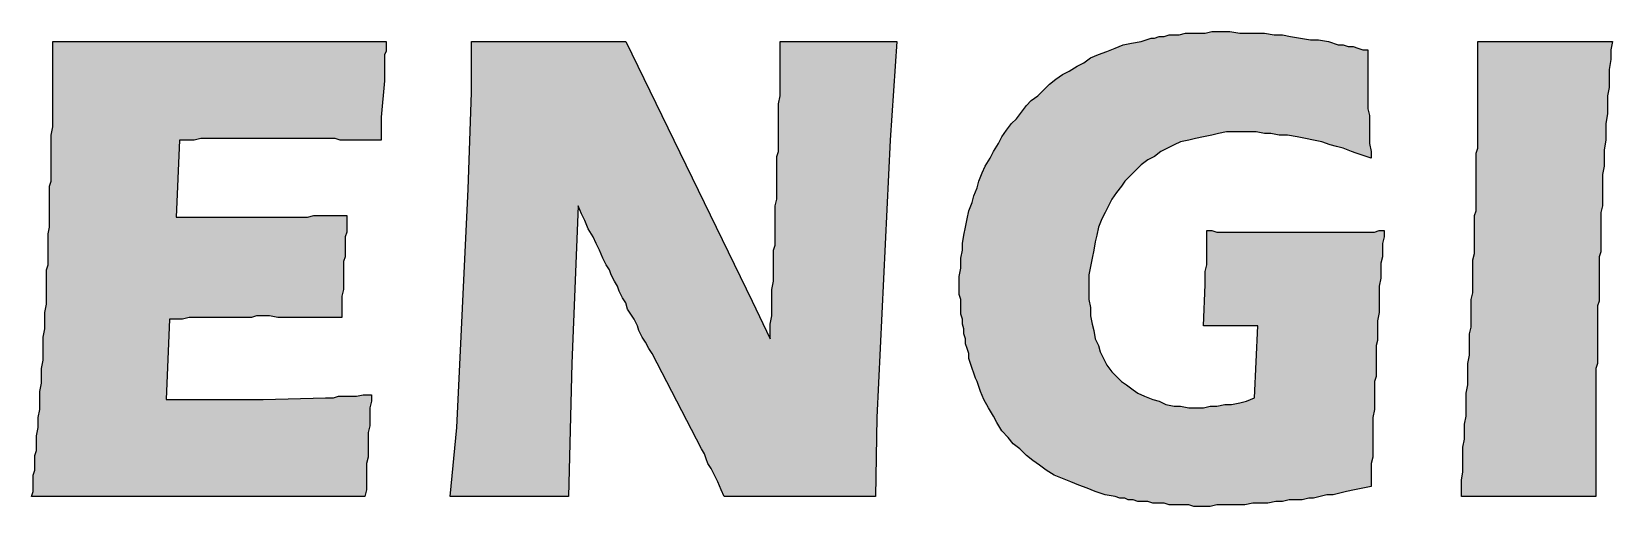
# Model space of a CAD drawing. Extents: x 0 to 3, y 0 to 1.45.
# Drawn here: x 0.592 to 1.39, y 0.638 to 0.877 of the extents above; entities that cross this region are included whole.
import ezdxf

# ---------------------------------------------------------------- set-up
doc = ezdxf.new("R2010")
doc.units = 0
doc.header["$LTSCALE"] = 10
doc.header["$MEASUREMENT"] = 0
doc.layers.add('BDR-18', color=1, linetype='Continuous')

msp = doc.modelspace()

# ---------------------------------------------------------------- hatches: boundary and pattern name
at = {"layer": 'BDR-18', "linetype": 'ByBlock'}
h = msp.add_hatch(color=256, dxfattribs=at)
h.dxf.hatch_style = 1
h.paths.add_polyline_path([(1.18511, 0.7773), (1.1876, 0.7773), (1.19008, 0.77647), (1.19256, 0.77647), (1.19505, 0.77647), (1.19753, 0.77647), (1.20002, 0.77647), (1.2025, 0.77647), (1.20499, 0.77647), (1.20995, 0.77647), (1.21492, 0.77647), (1.21989, 0.77647), (1.22403, 0.77647), (1.22817, 0.77647), (1.23231, 0.77647), (1.23562, 0.77647), (1.23976, 0.77647), (1.24307, 0.77647), (1.24639, 0.77647), (1.2497, 0.77647), (1.25301, 0.77647), (1.25632, 0.77647), (1.25881, 0.77647), (1.26212, 0.77647), (1.2646, 0.77647), (1.26709, 0.77647), (1.26957, 0.77647), (1.27206, 0.7773), (1.27454, 0.7773), (1.27454, 0.77398), (1.27371, 0.77067), (1.27371, 0.76736), (1.27371, 0.76405), (1.27288, 0.76073), (1.27288, 0.75659), (1.27288, 0.75328), (1.27206, 0.74914), (1.27206, 0.745), (1.27206, 0.74086), (1.27206, 0.73589), (1.27123, 0.73175), (1.27123, 0.72679), (1.27123, 0.7243), (1.27123, 0.72182), (1.2704, 0.71933), (1.2704, 0.71685), (1.2704, 0.71437), (1.2704, 0.71188), (1.2704, 0.7094), (1.2704, 0.70608), (1.2704, 0.7036), (1.26957, 0.70112), (1.26957, 0.69863), (1.26957, 0.69615), (1.26957, 0.69201), (1.26957, 0.68704), (1.26874, 0.6829), (1.26874, 0.67876), (1.26874, 0.67462), (1.26874, 0.67048), (1.26874, 0.66717), (1.26874, 0.66303), (1.26792, 0.65972), (1.26792, 0.6564), (1.26792, 0.65309), (1.26792, 0.65061), (1.26792, 0.64812), (1.26378, 0.64729), (1.25963, 0.64647), (1.25549, 0.64564), (1.25218, 0.64481), (1.24887, 0.64398), (1.24556, 0.64398), (1.24225, 0.64315), (1.23893, 0.64233), (1.23645, 0.64233), (1.23314, 0.6415), (1.22983, 0.6415), (1.22651, 0.6415), (1.2232, 0.64067), (1.21989, 0.64067), (1.21575, 0.63984), (1.21161, 0.63984), (1.2083, 0.63984), (1.20416, 0.63901), (1.20084, 0.63901), (1.1967, 0.63901), (1.19339, 0.63901), (1.19008, 0.63901), (1.18677, 0.63819), (1.18346, 0.63819), (1.18097, 0.63819), (1.17849, 0.63819), (1.176, 0.63901), (1.17352, 0.63901), (1.17104, 0.63901), (1.16855, 0.63901), (1.16607, 0.63901), (1.16358, 0.63984), (1.1611, 0.63984), (1.15779, 0.63984), (1.1553, 0.64067), (1.15282, 0.64067), (1.15034, 0.64067), (1.14785, 0.6415), (1.14537, 0.6415), (1.14371, 0.64233), (1.14123, 0.64233), (1.13874, 0.64315), (1.13377, 0.64398), (1.12881, 0.64564), (1.12467, 0.64729), (1.12053, 0.64895), (1.11639, 0.65061), (1.11225, 0.65226), (1.10811, 0.65392), (1.10397, 0.6564), (1.10065, 0.65889), (1.09734, 0.66137), (1.09403, 0.66386), (1.09072, 0.66717), (1.08741, 0.66965), (1.08492, 0.67296), (1.08161, 0.67628), (1.07912, 0.68042), (1.07747, 0.68373), (1.07498, 0.68787), (1.0725, 0.69201), (1.07084, 0.69615), (1.06919, 0.70112), (1.06836, 0.70277), (1.06753, 0.70526), (1.0667, 0.70774), (1.06588, 0.71023), (1.06505, 0.71271), (1.06505, 0.71519), (1.06422, 0.71768), (1.06339, 0.72016), (1.06339, 0.72265), (1.06256, 0.72513), (1.06256, 0.72761), (1.06174, 0.7301), (1.06174, 0.73258), (1.06091, 0.73507), (1.06091, 0.73755), (1.06091, 0.74003), (1.06091, 0.74252), (1.06008, 0.745), (1.06008, 0.74749), (1.06008, 0.74997), (1.06008, 0.75411), (1.06091, 0.75825), (1.06091, 0.76322), (1.06174, 0.76736), (1.06174, 0.77067), (1.06256, 0.77481), (1.06339, 0.77895), (1.06422, 0.78309), (1.06505, 0.78723), (1.0667, 0.79137), (1.06753, 0.79468), (1.06919, 0.79882), (1.07002, 0.80214), (1.07167, 0.80628), (1.07333, 0.80959), (1.07581, 0.81373), (1.07747, 0.81704), (1.07995, 0.82118), (1.08161, 0.82449), (1.08409, 0.82781), (1.08658, 0.83112), (1.08906, 0.8336), (1.09155, 0.83691), (1.09403, 0.84023), (1.09651, 0.84271), (1.09983, 0.84519), (1.10314, 0.84851), (1.10562, 0.85099), (1.10893, 0.85347), (1.11225, 0.85596), (1.11556, 0.85761), (1.1197, 0.8601), (1.12301, 0.86175), (1.12632, 0.86424), (1.13046, 0.86589), (1.1346, 0.86755), (1.13874, 0.86921), (1.14288, 0.87086), (1.14702, 0.87169), (1.15199, 0.87252), (1.15696, 0.87417), (1.15862, 0.87417), (1.1611, 0.875), (1.16358, 0.875), (1.16607, 0.87583), (1.16855, 0.87583), (1.17104, 0.87583), (1.17435, 0.87666), (1.17683, 0.87666), (1.17932, 0.87666), (1.1818, 0.87666), (1.18428, 0.87666), (1.1876, 0.87749), (1.19008, 0.87749), (1.19256, 0.87749), (1.1967, 0.87749), (1.20167, 0.87666), (1.20581, 0.87666), (1.20995, 0.87666), (1.21409, 0.87666), (1.21906, 0.87583), (1.2232, 0.87583), (1.22734, 0.875), (1.23231, 0.87417), (1.23728, 0.87335), (1.24142, 0.87335), (1.24639, 0.87252), (1.25135, 0.87086), (1.25384, 0.87086), (1.25632, 0.87003), (1.25881, 0.87003), (1.26129, 0.86921), (1.26378, 0.86838), (1.26626, 0.86838), (1.26626, 0.86507), (1.26626, 0.86175), (1.26626, 0.85844), (1.26626, 0.85596), (1.26626, 0.85265), (1.26626, 0.84933), (1.26626, 0.84602), (1.26626, 0.84188), (1.26626, 0.83857), (1.26709, 0.83526), (1.26709, 0.83195), (1.26709, 0.82781), (1.26709, 0.82449), (1.26709, 0.82118), (1.26792, 0.81704), (1.26792, 0.81373), (1.26543, 0.81456), (1.26295, 0.81538), (1.26046, 0.81621), (1.25798, 0.81704), (1.25384, 0.8187), (1.25053, 0.81952), (1.24721, 0.82035), (1.24307, 0.82201), (1.23893, 0.82284), (1.23479, 0.82366), (1.23065, 0.82449), (1.22569, 0.82532), (1.22155, 0.82532), (1.21741, 0.82615), (1.21409, 0.82615), (1.20995, 0.82698), (1.20664, 0.82698), (1.20333, 0.82698), (1.19919, 0.82698), (1.19505, 0.82698), (1.19091, 0.82615), (1.1876, 0.82532), (1.18346, 0.82449), (1.17932, 0.82366), (1.176, 0.82284), (1.17186, 0.82201), (1.16855, 0.82035), (1.16524, 0.8187), (1.16193, 0.81704), (1.15862, 0.81456), (1.1553, 0.8129), (1.15199, 0.81042), (1.14951, 0.80793), (1.14702, 0.80545), (1.14371, 0.80214), (1.14205, 0.79965), (1.13957, 0.79634), (1.13709, 0.79303), (1.13543, 0.78972), (1.13377, 0.7864), (1.13212, 0.78309), (1.13046, 0.77895), (1.12963, 0.77481), (1.12881, 0.7715), (1.12798, 0.76736), (1.12715, 0.76322), (1.12632, 0.75908), (1.12549, 0.75494), (1.12549, 0.7508), (1.12549, 0.74666), (1.12549, 0.74252), (1.12632, 0.73838), (1.12632, 0.73424), (1.12715, 0.7301), (1.12798, 0.72679), (1.12881, 0.72265), (1.13046, 0.71933), (1.13129, 0.71602), (1.13295, 0.71271), (1.1346, 0.7094), (1.13709, 0.70608), (1.13957, 0.7036), (1.14205, 0.70112), (1.14454, 0.69946), (1.14785, 0.69698), (1.15034, 0.69532), (1.15365, 0.69366), (1.15779, 0.69201), (1.1611, 0.69118), (1.16441, 0.68952), (1.16855, 0.6887), (1.17186, 0.6887), (1.176, 0.68787), (1.18014, 0.68787), (1.18346, 0.68787), (1.18677, 0.6887), (1.19008, 0.6887), (1.19422, 0.68952), (1.19753, 0.68952), (1.20167, 0.69035), (1.20499, 0.69118), (1.20913, 0.69284), (1.21078, 0.72927), (1.2083, 0.72927), (1.20664, 0.72927), (1.20333, 0.72927), (1.20084, 0.72927), (1.19919, 0.72927), (1.18346, 0.72927), (1.18428, 0.74997), (1.18428, 0.75163), (1.18428, 0.75411), (1.18428, 0.75659), (1.18511, 0.75991), (1.18511, 0.76322), (1.18511, 0.76736), (1.18511, 0.76902), (1.18511, 0.7715), (1.18511, 0.77398)])
h = msp.add_hatch(color=256, dxfattribs=at)
h.dxf.hatch_style = 1
h.paths.add_polyline_path([(0.59224, 0.64315), (0.59307, 0.64564), (0.59307, 0.64812), (0.59307, 0.65061), (0.59307, 0.65392), (0.5939, 0.6564), (0.5939, 0.65889), (0.5939, 0.66137), (0.5939, 0.66386), (0.59473, 0.66634), (0.59473, 0.66882), (0.59473, 0.67379), (0.59556, 0.67793), (0.59556, 0.6829), (0.59638, 0.68704), (0.59638, 0.69201), (0.59638, 0.69615), (0.59721, 0.70029), (0.59721, 0.70443), (0.59721, 0.70774), (0.59804, 0.71188), (0.59804, 0.71602), (0.59804, 0.71933), (0.59804, 0.72347), (0.59887, 0.72761), (0.59887, 0.73175), (0.59887, 0.73589), (0.5997, 0.74003), (0.5997, 0.745), (0.5997, 0.74997), (0.5997, 0.75245), (0.5997, 0.75494), (0.5997, 0.75742), (0.60052, 0.75991), (0.60052, 0.76239), (0.60052, 0.76487), (0.60052, 0.76736), (0.60052, 0.77067), (0.60052, 0.77316), (0.60052, 0.77564), (0.60135, 0.77895), (0.60135, 0.78144), (0.60135, 0.78475), (0.60135, 0.78723), (0.60135, 0.79054), (0.60135, 0.79386), (0.60135, 0.79634), (0.60135, 0.79965), (0.60218, 0.80214), (0.60218, 0.80545), (0.60218, 0.80793), (0.60218, 0.81042), (0.60218, 0.8129), (0.60218, 0.81538), (0.60218, 0.8187), (0.60218, 0.82035), (0.60218, 0.82532), (0.60301, 0.82946), (0.60301, 0.8336), (0.60301, 0.83774), (0.60301, 0.84188), (0.60301, 0.84519), (0.60301, 0.84768), (0.60301, 0.85099), (0.60301, 0.85347), (0.60301, 0.85596), (0.60301, 0.85761), (0.60301, 0.87252), (0.60798, 0.87252), (0.61212, 0.87252), (0.61709, 0.87252), (0.62205, 0.87252), (0.62454, 0.87252), (0.62702, 0.87252), (0.62951, 0.87252), (0.63199, 0.87252), (0.63447, 0.87252), (0.63696, 0.87252), (0.63944, 0.87252), (0.64193, 0.87252), (0.64524, 0.87252), (0.64772, 0.87252), (0.65021, 0.87252), (0.65352, 0.87252), (0.656, 0.87252), (0.65931, 0.87252), (0.6618, 0.87252), (0.66511, 0.87252), (0.66759, 0.87252), (0.67091, 0.87252), (0.67339, 0.87252), (0.6767, 0.87252), (0.68002, 0.87252), (0.6825, 0.87252), (0.68581, 0.87252), (0.68912, 0.87252), (0.69161, 0.87252), (0.69492, 0.87252), (0.6974, 0.87252), (0.70072, 0.87252), (0.7032, 0.87252), (0.70568, 0.87252), (0.709, 0.87252), (0.71148, 0.87252), (0.71396, 0.87252), (0.71728, 0.87252), (0.71976, 0.87252), (0.72224, 0.87252), (0.72473, 0.87252), (0.72721, 0.87252), (0.73053, 0.87252), (0.73301, 0.87252), (0.73549, 0.87252), (0.73798, 0.87252), (0.74046, 0.87252), (0.74295, 0.87252), (0.74543, 0.87252), (0.74791, 0.87252), (0.75288, 0.87252), (0.75702, 0.87252), (0.76199, 0.87252), (0.76696, 0.87252), (0.7711, 0.87252), (0.7711, 0.86755), (0.77027, 0.86589), (0.77027, 0.86258), (0.77027, 0.86093), (0.77027, 0.85844), (0.77027, 0.85596), (0.77027, 0.85265), (0.76861, 0.83443), (0.76861, 0.83112), (0.76861, 0.82863), (0.76861, 0.82532), (0.76861, 0.82284), (0.7653, 0.82284), (0.76199, 0.82284), (0.75785, 0.82284), (0.75454, 0.82284), (0.75123, 0.82284), (0.74791, 0.82284), (0.74543, 0.82366), (0.74212, 0.82366), (0.73881, 0.82366), (0.73632, 0.82366), (0.73301, 0.82366), (0.73053, 0.82366), (0.72804, 0.82366), (0.72473, 0.82366), (0.72224, 0.82366), (0.71976, 0.82366), (0.71728, 0.82366), (0.71479, 0.82366), (0.71231, 0.82366), (0.70982, 0.82366), (0.70568, 0.82366), (0.70154, 0.82366), (0.69823, 0.82366), (0.69575, 0.82366), (0.69244, 0.82366), (0.69078, 0.82366), (0.6883, 0.82366), (0.68664, 0.82366), (0.68416, 0.82366), (0.68084, 0.82366), (0.67753, 0.82366), (0.67422, 0.82284), (0.67091, 0.82284), (0.66677, 0.82284), (0.66511, 0.78392), (0.67008, 0.78392), (0.67422, 0.78392), (0.6767, 0.78392), (0.67919, 0.78392), (0.68167, 0.78392), (0.68416, 0.78392), (0.68664, 0.78392), (0.68995, 0.78392), (0.69244, 0.78392), (0.69492, 0.78392), (0.69823, 0.78392), (0.70072, 0.78392), (0.70403, 0.78392), (0.70651, 0.78392), (0.709, 0.78392), (0.71231, 0.78392), (0.71479, 0.78392), (0.71645, 0.78392), (0.71893, 0.78392), (0.72224, 0.78392), (0.72473, 0.78392), (0.72804, 0.78392), (0.73135, 0.78392), (0.73467, 0.78475), (0.73881, 0.78475), (0.74295, 0.78475), (0.74709, 0.78475), (0.75123, 0.78475), (0.75123, 0.78226), (0.75123, 0.77895), (0.75123, 0.77647), (0.7504, 0.77398), (0.7504, 0.77067), (0.7504, 0.76736), (0.7504, 0.76405), (0.74957, 0.76156), (0.74957, 0.75825), (0.74957, 0.75494), (0.74957, 0.75163), (0.74957, 0.74749), (0.74874, 0.74417), (0.74874, 0.74086), (0.74874, 0.73755), (0.74874, 0.73341), (0.74543, 0.73341), (0.74212, 0.73341), (0.73963, 0.73341), (0.73632, 0.73341), (0.73384, 0.73341), (0.73053, 0.73341), (0.72804, 0.73341), (0.72556, 0.73341), (0.72307, 0.73341), (0.72059, 0.73341), (0.71645, 0.73341), (0.71231, 0.73424), (0.70817, 0.73424), (0.70568, 0.73424), (0.7032, 0.73341), (0.70072, 0.73341), (0.69823, 0.73341), (0.69492, 0.73341), (0.69244, 0.73341), (0.68912, 0.73341), (0.68664, 0.73341), (0.68333, 0.73341), (0.68084, 0.73341), (0.67753, 0.73341), (0.67505, 0.73341), (0.67174, 0.73341), (0.66842, 0.73258), (0.66511, 0.73258), (0.6618, 0.73258), (0.66014, 0.69201), (0.67753, 0.69201), (0.68002, 0.69201), (0.6825, 0.69201), (0.68581, 0.69201), (0.68912, 0.69201), (0.69326, 0.69201), (0.69575, 0.69201), (0.69823, 0.69201), (0.70072, 0.69201), (0.7032, 0.69201), (0.70651, 0.69201), (0.709, 0.69201), (0.74046, 0.69284), (0.74212, 0.69284), (0.7446, 0.69284), (0.74709, 0.69366), (0.74957, 0.69366), (0.75288, 0.69366), (0.75619, 0.69366), (0.75951, 0.69449), (0.76365, 0.69449), (0.76365, 0.69118), (0.76282, 0.68787), (0.76282, 0.68538), (0.76282, 0.68207), (0.76282, 0.67876), (0.76199, 0.67545), (0.76199, 0.67214), (0.76199, 0.66882), (0.76199, 0.66551), (0.76199, 0.66303), (0.76116, 0.65972), (0.76116, 0.6564), (0.76116, 0.65309), (0.76116, 0.64978), (0.76116, 0.64647), (0.76033, 0.64315), (0.75619, 0.64315), (0.75123, 0.64315), (0.74626, 0.64315), (0.74212, 0.64315), (0.73715, 0.64315), (0.73218, 0.64315), (0.7297, 0.64315), (0.72721, 0.64315), (0.72473, 0.64315), (0.72224, 0.64315), (0.71976, 0.64315), (0.71728, 0.64315), (0.71479, 0.64315), (0.71231, 0.64315), (0.709, 0.64315), (0.70651, 0.64315), (0.70403, 0.64315), (0.70154, 0.64315), (0.69906, 0.64315), (0.69658, 0.64315), (0.69326, 0.64315), (0.69078, 0.64315), (0.6883, 0.64315), (0.68581, 0.64315), (0.6825, 0.64315), (0.68002, 0.64315), (0.61377, 0.64315)])
h = msp.add_hatch(color=256, dxfattribs=at)
h.dxf.hatch_style = 1
h.paths.add_polyline_path([(0.80339, 0.64315), (0.8067, 0.67793), (0.8125, 0.798), (0.81416, 0.84685), (0.81416, 0.87252), (0.81747, 0.87252), (0.81995, 0.87252), (0.82244, 0.87252), (0.82575, 0.87252), (0.82823, 0.87252), (0.83072, 0.87252), (0.83403, 0.87252), (0.83651, 0.87252), (0.839, 0.87252), (0.84148, 0.87252), (0.84396, 0.87252), (0.84645, 0.87252), (0.85059, 0.87252), (0.85556, 0.87252), (0.85887, 0.87252), (0.86301, 0.87252), (0.86632, 0.87252), (0.87129, 0.87252), (0.87295, 0.87252), (0.87543, 0.87252), (0.87791, 0.87252), (0.8804, 0.87252), (0.88288, 0.87252), (0.88619, 0.87252), (0.88868, 0.87252), (0.89199, 0.87252), (0.95575, 0.74169), (0.96486, 0.72265), (0.96486, 0.72679), (0.96486, 0.7301), (0.96568, 0.73424), (0.96568, 0.73838), (0.96568, 0.74252), (0.96568, 0.74749), (0.96651, 0.75163), (0.96651, 0.75411), (0.96651, 0.75659), (0.96651, 0.75908), (0.96651, 0.76156), (0.96651, 0.76487), (0.96651, 0.76736), (0.96734, 0.76984), (0.96734, 0.77233), (0.96734, 0.77564), (0.96734, 0.77812), (0.96734, 0.78061), (0.96734, 0.78392), (0.96734, 0.7864), (0.96734, 0.78972), (0.96817, 0.79303), (0.96817, 0.79551), (0.96817, 0.79882), (0.96817, 0.80214), (0.96817, 0.80545), (0.96817, 0.80876), (0.96817, 0.81124), (0.96817, 0.81456), (0.969, 0.81704), (0.969, 0.82035), (0.969, 0.82284), (0.969, 0.82615), (0.969, 0.82863), (0.969, 0.83112), (0.969, 0.8336), (0.969, 0.83609), (0.969, 0.83857), (0.969, 0.84105), (0.96983, 0.84519), (0.96983, 0.84933), (0.96983, 0.85347), (0.96983, 0.85761), (0.96983, 0.86093), (0.96983, 0.86424), (0.96983, 0.86755), (0.96983, 0.87003), (0.96983, 0.87252), (0.97479, 0.87252), (0.97893, 0.87252), (0.98307, 0.87252), (0.98639, 0.87252), (0.99053, 0.87252), (0.99384, 0.87252), (0.99632, 0.87252), (0.99963, 0.87252), (1.00129, 0.87252), (1.00295, 0.87252), (1.00626, 0.87252), (1.00957, 0.87252), (1.01371, 0.87252), (1.01537, 0.87252), (1.01785, 0.87252), (1.02033, 0.87252), (1.02282, 0.87252), (1.02613, 0.87252), (1.02862, 0.87252), (1.0253, 0.82284), (1.01868, 0.6829), (1.01785, 0.64315), (1.01288, 0.64315), (1.00791, 0.64315), (1.00377, 0.64315), (0.99881, 0.64315), (0.99467, 0.64315), (0.9897, 0.64315), (0.98556, 0.64315), (0.98142, 0.64315), (0.97728, 0.64315), (0.97314, 0.64315), (0.969, 0.64315), (0.96651, 0.64315), (0.96403, 0.64315), (0.96154, 0.64315), (0.95906, 0.64315), (0.95658, 0.64315), (0.95409, 0.64315), (0.95078, 0.64315), (0.9483, 0.64315), (0.94498, 0.64315), (0.94167, 0.64315), (0.94002, 0.64647), (0.93836, 0.65061), (0.9367, 0.65392), (0.93505, 0.65723), (0.93339, 0.65972), (0.93256, 0.6622), (0.93174, 0.66468), (0.93008, 0.66717), (0.90524, 0.71519), (0.90358, 0.71768), (0.90193, 0.72099), (0.90027, 0.72347), (0.89861, 0.72679), (0.89779, 0.72927), (0.89613, 0.73258), (0.89447, 0.73507), (0.89282, 0.73755), (0.89199, 0.74086), (0.89033, 0.74335), (0.88868, 0.74666), (0.88785, 0.74914), (0.88619, 0.75163), (0.88454, 0.75494), (0.88371, 0.75742), (0.88205, 0.75991), (0.8804, 0.76322), (0.87874, 0.76736), (0.87709, 0.77067), (0.87543, 0.77398), (0.87295, 0.77812), (0.87129, 0.78226), (0.86963, 0.78558), (0.86798, 0.78972), (0.86467, 0.71023), (0.86301, 0.64315), (0.85887, 0.64315), (0.85473, 0.64315), (0.85059, 0.64315), (0.84645, 0.64315), (0.84314, 0.64315), (0.83982, 0.64315), (0.83734, 0.64315), (0.83486, 0.64315), (0.83237, 0.64315), (0.82989, 0.64315), (0.82658, 0.64315), (0.82244, 0.64315), (0.81912, 0.64315), (0.81664, 0.64315), (0.81416, 0.64315), (0.81167, 0.64315), (0.80919, 0.64315), (0.8067, 0.64315)])
h = msp.add_hatch(color=256, dxfattribs=at)
h.dxf.hatch_style = 1
h.paths.add_polyline_path([(1.31346, 0.64315), (1.31346, 0.64729), (1.31346, 0.65144), (1.31428, 0.65558), (1.31428, 0.65972), (1.31428, 0.66386), (1.31428, 0.668), (1.31511, 0.67214), (1.31511, 0.67545), (1.31511, 0.67959), (1.31594, 0.68373), (1.31594, 0.68787), (1.31594, 0.69118), (1.31594, 0.69532), (1.31677, 0.69946), (1.31677, 0.70277), (1.31677, 0.70691), (1.31677, 0.71023), (1.3176, 0.71437), (1.3176, 0.71768), (1.3176, 0.72099), (1.3176, 0.72513), (1.31842, 0.72844), (1.31842, 0.73175), (1.31842, 0.73589), (1.31842, 0.73921), (1.31842, 0.74252), (1.31925, 0.74583), (1.31925, 0.74914), (1.31925, 0.75245), (1.31925, 0.75577), (1.31925, 0.75908), (1.31925, 0.76239), (1.32008, 0.7657), (1.32008, 0.76902), (1.32008, 0.77233), (1.32008, 0.77564), (1.32008, 0.77812), (1.32008, 0.78144), (1.32008, 0.78475), (1.32091, 0.78723), (1.32091, 0.79054), (1.32091, 0.79386), (1.32091, 0.79634), (1.32091, 0.79965), (1.32091, 0.80214), (1.32091, 0.80545), (1.32091, 0.80793), (1.32091, 0.81042), (1.32091, 0.81373), (1.32091, 0.81621), (1.32174, 0.8187), (1.32174, 0.82118), (1.32174, 0.82449), (1.32174, 0.82698), (1.32174, 0.82946), (1.32174, 0.83195), (1.32174, 0.83443), (1.32174, 0.83691), (1.32174, 0.8394), (1.32174, 0.84188), (1.32174, 0.84602), (1.32174, 0.85099), (1.32174, 0.87252), (1.32505, 0.87252), (1.32753, 0.87252), (1.33085, 0.87252), (1.33333, 0.87252), (1.33664, 0.87252), (1.33913, 0.87252), (1.34161, 0.87252), (1.34327, 0.87252), (1.34741, 0.87252), (1.35155, 0.87252), (1.35403, 0.87252), (1.35651, 0.87252), (1.35817, 0.87252), (1.36065, 0.87252), (1.36314, 0.87252), (1.36728, 0.87252), (1.36893, 0.87252), (1.37142, 0.87252), (1.3739, 0.87252), (1.37639, 0.87252), (1.3797, 0.87252), (1.38218, 0.87252), (1.3855, 0.87252), (1.38964, 0.87252), (1.38881, 0.86838), (1.38881, 0.86341), (1.38798, 0.85844), (1.38798, 0.8543), (1.38798, 0.84933), (1.38715, 0.84519), (1.38715, 0.84023), (1.38715, 0.83609), (1.38632, 0.83112), (1.38632, 0.82698), (1.38632, 0.82284), (1.3855, 0.81787), (1.3855, 0.81373), (1.3855, 0.80959), (1.38467, 0.80545), (1.38467, 0.80131), (1.38467, 0.798), (1.38467, 0.79551), (1.38467, 0.7922), (1.38467, 0.78972), (1.38384, 0.7864), (1.38384, 0.78392), (1.38384, 0.78061), (1.38384, 0.77812), (1.38384, 0.77481), (1.38384, 0.77233), (1.38384, 0.76902), (1.38384, 0.76653), (1.38301, 0.76405), (1.38301, 0.76073), (1.38301, 0.75825), (1.38301, 0.75577), (1.38301, 0.75245), (1.38301, 0.74997), (1.38301, 0.74749), (1.38301, 0.74417), (1.38301, 0.74169), (1.38218, 0.73921), (1.38218, 0.73672), (1.38218, 0.73341), (1.38218, 0.73093), (1.38218, 0.72844), (1.38218, 0.72596), (1.38218, 0.72347), (1.38218, 0.72099), (1.38218, 0.71768), (1.38218, 0.71519), (1.38218, 0.71271), (1.38218, 0.71023), (1.38135, 0.70774), (1.38135, 0.70526), (1.38135, 0.70277), (1.38135, 0.70029), (1.38135, 0.6978), (1.38135, 0.69284), (1.38135, 0.6887), (1.38135, 0.68373), (1.38135, 0.67959), (1.38135, 0.67462), (1.38135, 0.67048), (1.38135, 0.66634), (1.38135, 0.6622), (1.38135, 0.65806), (1.38135, 0.65392), (1.38135, 0.65061), (1.38135, 0.64647), (1.38135, 0.64315), (1.34989, 0.64315), (1.34741, 0.64315), (1.34409, 0.64315), (1.34078, 0.64315), (1.33664, 0.64315), (1.33416, 0.64315), (1.33167, 0.64315), (1.32836, 0.64315), (1.32588, 0.64315), (1.32257, 0.64315), (1.32008, 0.64315), (1.31677, 0.64315)])

# ---------------------------------------------------------------- linework, layer by layer
for points in [[(1.18511, 0.7773), (1.1876, 0.7773), (1.19008, 0.77647), (1.19256, 0.77647), (1.19505, 0.77647), (1.19753, 0.77647), (1.20002, 0.77647), (1.2025, 0.77647), (1.20499, 0.77647), (1.20995, 0.77647), (1.21492, 0.77647), (1.21989, 0.77647), (1.22403, 0.77647), (1.22817, 0.77647), (1.23231, 0.77647), (1.23562, 0.77647), (1.23976, 0.77647), (1.24307, 0.77647), (1.24639, 0.77647), (1.2497, 0.77647), (1.25301, 0.77647), (1.25632, 0.77647), (1.25881, 0.77647), (1.26212, 0.77647), (1.2646, 0.77647), (1.26709, 0.77647), (1.26957, 0.77647), (1.27206, 0.7773), (1.27454, 0.7773), (1.27454, 0.77398), (1.27371, 0.77067), (1.27371, 0.76736), (1.27371, 0.76405), (1.27288, 0.76073), (1.27288, 0.75659), (1.27288, 0.75328), (1.27206, 0.74914), (1.27206, 0.745), (1.27206, 0.74086), (1.27206, 0.73589), (1.27123, 0.73175), (1.27123, 0.72679), (1.27123, 0.7243), (1.27123, 0.72182), (1.2704, 0.71933), (1.2704, 0.71685), (1.2704, 0.71437), (1.2704, 0.71188), (1.2704, 0.7094), (1.2704, 0.70608), (1.2704, 0.7036), (1.26957, 0.70112), (1.26957, 0.69863), (1.26957, 0.69615), (1.26957, 0.69201), (1.26957, 0.68704), (1.26874, 0.6829), (1.26874, 0.67876), (1.26874, 0.67462), (1.26874, 0.67048), (1.26874, 0.66717), (1.26874, 0.66303), (1.26792, 0.65972), (1.26792, 0.6564), (1.26792, 0.65309), (1.26792, 0.65061), (1.26792, 0.64812), (1.26378, 0.64729), (1.25963, 0.64647), (1.25549, 0.64564), (1.25218, 0.64481), (1.24887, 0.64398), (1.24556, 0.64398), (1.24225, 0.64315), (1.23893, 0.64233), (1.23645, 0.64233), (1.23314, 0.6415), (1.22983, 0.6415), (1.22651, 0.6415), (1.2232, 0.64067), (1.21989, 0.64067), (1.21575, 0.63984), (1.21161, 0.63984), (1.2083, 0.63984), (1.20416, 0.63901), (1.20084, 0.63901), (1.1967, 0.63901), (1.19339, 0.63901), (1.19008, 0.63901), (1.18677, 0.63819), (1.18346, 0.63819), (1.18097, 0.63819), (1.17849, 0.63819), (1.176, 0.63901), (1.17352, 0.63901), (1.17104, 0.63901), (1.16855, 0.63901), (1.16607, 0.63901), (1.16358, 0.63984), (1.1611, 0.63984), (1.15779, 0.63984), (1.1553, 0.64067), (1.15282, 0.64067), (1.15034, 0.64067), (1.14785, 0.6415), (1.14537, 0.6415), (1.14371, 0.64233), (1.14123, 0.64233), (1.13874, 0.64315), (1.13377, 0.64398), (1.12881, 0.64564), (1.12467, 0.64729), (1.12053, 0.64895), (1.11639, 0.65061), (1.11225, 0.65226), (1.10811, 0.65392), (1.10397, 0.6564), (1.10065, 0.65889), (1.09734, 0.66137), (1.09403, 0.66386), (1.09072, 0.66717), (1.08741, 0.66965), (1.08492, 0.67296), (1.08161, 0.67628), (1.07912, 0.68042), (1.07747, 0.68373), (1.07498, 0.68787), (1.0725, 0.69201), (1.07084, 0.69615), (1.06919, 0.70112), (1.06836, 0.70277), (1.06753, 0.70526), (1.0667, 0.70774), (1.06588, 0.71023), (1.06505, 0.71271), (1.06505, 0.71519), (1.06422, 0.71768), (1.06339, 0.72016), (1.06339, 0.72265), (1.06256, 0.72513), (1.06256, 0.72761), (1.06174, 0.7301), (1.06174, 0.73258), (1.06091, 0.73507), (1.06091, 0.73755), (1.06091, 0.74003), (1.06091, 0.74252), (1.06008, 0.745), (1.06008, 0.74749), (1.06008, 0.74997), (1.06008, 0.75411), (1.06091, 0.75825), (1.06091, 0.76322), (1.06174, 0.76736), (1.06174, 0.77067), (1.06256, 0.77481), (1.06339, 0.77895), (1.06422, 0.78309), (1.06505, 0.78723), (1.0667, 0.79137), (1.06753, 0.79468), (1.06919, 0.79882), (1.07002, 0.80214), (1.07167, 0.80628), (1.07333, 0.80959), (1.07581, 0.81373), (1.07747, 0.81704), (1.07995, 0.82118), (1.08161, 0.82449), (1.08409, 0.82781), (1.08658, 0.83112), (1.08906, 0.8336), (1.09155, 0.83691), (1.09403, 0.84023), (1.09651, 0.84271), (1.09983, 0.84519), (1.10314, 0.84851), (1.10562, 0.85099), (1.10893, 0.85347), (1.11225, 0.85596), (1.11556, 0.85761), (1.1197, 0.8601), (1.12301, 0.86175), (1.12632, 0.86424), (1.13046, 0.86589), (1.1346, 0.86755), (1.13874, 0.86921), (1.14288, 0.87086), (1.14702, 0.87169), (1.15199, 0.87252), (1.15696, 0.87417), (1.15862, 0.87417), (1.1611, 0.875), (1.16358, 0.875), (1.16607, 0.87583), (1.16855, 0.87583), (1.17104, 0.87583), (1.17435, 0.87666), (1.17683, 0.87666), (1.17932, 0.87666), (1.1818, 0.87666), (1.18428, 0.87666), (1.1876, 0.87749), (1.19008, 0.87749), (1.19256, 0.87749), (1.1967, 0.87749), (1.20167, 0.87666), (1.20581, 0.87666), (1.20995, 0.87666), (1.21409, 0.87666), (1.21906, 0.87583), (1.2232, 0.87583), (1.22734, 0.875), (1.23231, 0.87417), (1.23728, 0.87335), (1.24142, 0.87335), (1.24639, 0.87252), (1.25135, 0.87086), (1.25384, 0.87086), (1.25632, 0.87003), (1.25881, 0.87003), (1.26129, 0.86921), (1.26378, 0.86838), (1.26626, 0.86838), (1.26626, 0.86507), (1.26626, 0.86175), (1.26626, 0.85844), (1.26626, 0.85596), (1.26626, 0.85265), (1.26626, 0.84933), (1.26626, 0.84602), (1.26626, 0.84188), (1.26626, 0.83857), (1.26709, 0.83526), (1.26709, 0.83195), (1.26709, 0.82781), (1.26709, 0.82449), (1.26709, 0.82118), (1.26792, 0.81704), (1.26792, 0.81373), (1.26543, 0.81456), (1.26295, 0.81538), (1.26046, 0.81621), (1.25798, 0.81704), (1.25384, 0.8187), (1.25053, 0.81952), (1.24721, 0.82035), (1.24307, 0.82201), (1.23893, 0.82284), (1.23479, 0.82366), (1.23065, 0.82449), (1.22569, 0.82532), (1.22155, 0.82532), (1.21741, 0.82615), (1.21409, 0.82615), (1.20995, 0.82698), (1.20664, 0.82698), (1.20333, 0.82698), (1.19919, 0.82698), (1.19505, 0.82698), (1.19091, 0.82615), (1.1876, 0.82532), (1.18346, 0.82449), (1.17932, 0.82366), (1.176, 0.82284), (1.17186, 0.82201), (1.16855, 0.82035), (1.16524, 0.8187), (1.16193, 0.81704), (1.15862, 0.81456), (1.1553, 0.8129), (1.15199, 0.81042), (1.14951, 0.80793), (1.14702, 0.80545), (1.14371, 0.80214), (1.14205, 0.79965), (1.13957, 0.79634), (1.13709, 0.79303), (1.13543, 0.78972), (1.13377, 0.7864), (1.13212, 0.78309), (1.13046, 0.77895), (1.12963, 0.77481), (1.12881, 0.7715), (1.12798, 0.76736), (1.12715, 0.76322), (1.12632, 0.75908), (1.12549, 0.75494), (1.12549, 0.7508), (1.12549, 0.74666), (1.12549, 0.74252), (1.12632, 0.73838), (1.12632, 0.73424), (1.12715, 0.7301), (1.12798, 0.72679), (1.12881, 0.72265), (1.13046, 0.71933), (1.13129, 0.71602), (1.13295, 0.71271), (1.1346, 0.7094), (1.13709, 0.70608), (1.13957, 0.7036), (1.14205, 0.70112), (1.14454, 0.69946), (1.14785, 0.69698), (1.15034, 0.69532), (1.15365, 0.69366), (1.15779, 0.69201), (1.1611, 0.69118), (1.16441, 0.68952), (1.16855, 0.6887), (1.17186, 0.6887), (1.176, 0.68787), (1.18014, 0.68787), (1.18346, 0.68787), (1.18677, 0.6887), (1.19008, 0.6887), (1.19422, 0.68952), (1.19753, 0.68952), (1.20167, 0.69035), (1.20499, 0.69118), (1.20913, 0.69284), (1.21078, 0.72927), (1.2083, 0.72927), (1.20664, 0.72927), (1.20333, 0.72927), (1.20084, 0.72927), (1.19919, 0.72927), (1.18346, 0.72927), (1.18428, 0.74997), (1.18428, 0.75163), (1.18428, 0.75411), (1.18428, 0.75659), (1.18511, 0.75991), (1.18511, 0.76322), (1.18511, 0.76736), (1.18511, 0.76902), (1.18511, 0.7715), (1.18511, 0.77398)], [(0.59224, 0.64315), (0.59307, 0.64564), (0.59307, 0.64812), (0.59307, 0.65061), (0.59307, 0.65392), (0.5939, 0.6564), (0.5939, 0.65889), (0.5939, 0.66137), (0.5939, 0.66386), (0.59473, 0.66634), (0.59473, 0.66882), (0.59473, 0.67379), (0.59556, 0.67793), (0.59556, 0.6829), (0.59638, 0.68704), (0.59638, 0.69201), (0.59638, 0.69615), (0.59721, 0.70029), (0.59721, 0.70443), (0.59721, 0.70774), (0.59804, 0.71188), (0.59804, 0.71602), (0.59804, 0.71933), (0.59804, 0.72347), (0.59887, 0.72761), (0.59887, 0.73175), (0.59887, 0.73589), (0.5997, 0.74003), (0.5997, 0.745), (0.5997, 0.74997), (0.5997, 0.75245), (0.5997, 0.75494), (0.5997, 0.75742), (0.60052, 0.75991), (0.60052, 0.76239), (0.60052, 0.76487), (0.60052, 0.76736), (0.60052, 0.77067), (0.60052, 0.77316), (0.60052, 0.77564), (0.60135, 0.77895), (0.60135, 0.78144), (0.60135, 0.78475), (0.60135, 0.78723), (0.60135, 0.79054), (0.60135, 0.79386), (0.60135, 0.79634), (0.60135, 0.79965), (0.60218, 0.80214), (0.60218, 0.80545), (0.60218, 0.80793), (0.60218, 0.81042), (0.60218, 0.8129), (0.60218, 0.81538), (0.60218, 0.8187), (0.60218, 0.82035), (0.60218, 0.82532), (0.60301, 0.82946), (0.60301, 0.8336), (0.60301, 0.83774), (0.60301, 0.84188), (0.60301, 0.84519), (0.60301, 0.84768), (0.60301, 0.85099), (0.60301, 0.85347), (0.60301, 0.85596), (0.60301, 0.85761), (0.60301, 0.87252), (0.60798, 0.87252), (0.61212, 0.87252), (0.61709, 0.87252), (0.62205, 0.87252), (0.62454, 0.87252), (0.62702, 0.87252), (0.62951, 0.87252), (0.63199, 0.87252), (0.63447, 0.87252), (0.63696, 0.87252), (0.63944, 0.87252), (0.64193, 0.87252), (0.64524, 0.87252), (0.64772, 0.87252), (0.65021, 0.87252), (0.65352, 0.87252), (0.656, 0.87252), (0.65931, 0.87252), (0.6618, 0.87252), (0.66511, 0.87252), (0.66759, 0.87252), (0.67091, 0.87252), (0.67339, 0.87252), (0.6767, 0.87252), (0.68002, 0.87252), (0.6825, 0.87252), (0.68581, 0.87252), (0.68912, 0.87252), (0.69161, 0.87252), (0.69492, 0.87252), (0.6974, 0.87252), (0.70072, 0.87252), (0.7032, 0.87252), (0.70568, 0.87252), (0.709, 0.87252), (0.71148, 0.87252), (0.71396, 0.87252), (0.71728, 0.87252), (0.71976, 0.87252), (0.72224, 0.87252), (0.72473, 0.87252), (0.72721, 0.87252), (0.73053, 0.87252), (0.73301, 0.87252), (0.73549, 0.87252), (0.73798, 0.87252), (0.74046, 0.87252), (0.74295, 0.87252), (0.74543, 0.87252), (0.74791, 0.87252), (0.75288, 0.87252), (0.75702, 0.87252), (0.76199, 0.87252), (0.76696, 0.87252), (0.7711, 0.87252), (0.7711, 0.86755), (0.77027, 0.86589), (0.77027, 0.86258), (0.77027, 0.86093), (0.77027, 0.85844), (0.77027, 0.85596), (0.77027, 0.85265), (0.76861, 0.83443), (0.76861, 0.83112), (0.76861, 0.82863), (0.76861, 0.82532), (0.76861, 0.82284), (0.7653, 0.82284), (0.76199, 0.82284), (0.75785, 0.82284), (0.75454, 0.82284), (0.75123, 0.82284), (0.74791, 0.82284), (0.74543, 0.82366), (0.74212, 0.82366), (0.73881, 0.82366), (0.73632, 0.82366), (0.73301, 0.82366), (0.73053, 0.82366), (0.72804, 0.82366), (0.72473, 0.82366), (0.72224, 0.82366), (0.71976, 0.82366), (0.71728, 0.82366), (0.71479, 0.82366), (0.71231, 0.82366), (0.70982, 0.82366), (0.70568, 0.82366), (0.70154, 0.82366), (0.69823, 0.82366), (0.69575, 0.82366), (0.69244, 0.82366), (0.69078, 0.82366), (0.6883, 0.82366), (0.68664, 0.82366), (0.68416, 0.82366), (0.68084, 0.82366), (0.67753, 0.82366), (0.67422, 0.82284), (0.67091, 0.82284), (0.66677, 0.82284), (0.66511, 0.78392), (0.67008, 0.78392), (0.67422, 0.78392), (0.6767, 0.78392), (0.67919, 0.78392), (0.68167, 0.78392), (0.68416, 0.78392), (0.68664, 0.78392), (0.68995, 0.78392), (0.69244, 0.78392), (0.69492, 0.78392), (0.69823, 0.78392), (0.70072, 0.78392), (0.70403, 0.78392), (0.70651, 0.78392), (0.709, 0.78392), (0.71231, 0.78392), (0.71479, 0.78392), (0.71645, 0.78392), (0.71893, 0.78392), (0.72224, 0.78392), (0.72473, 0.78392), (0.72804, 0.78392), (0.73135, 0.78392), (0.73467, 0.78475), (0.73881, 0.78475), (0.74295, 0.78475), (0.74709, 0.78475), (0.75123, 0.78475), (0.75123, 0.78226), (0.75123, 0.77895), (0.75123, 0.77647), (0.7504, 0.77398), (0.7504, 0.77067), (0.7504, 0.76736), (0.7504, 0.76405), (0.74957, 0.76156), (0.74957, 0.75825), (0.74957, 0.75494), (0.74957, 0.75163), (0.74957, 0.74749), (0.74874, 0.74417), (0.74874, 0.74086), (0.74874, 0.73755), (0.74874, 0.73341), (0.74543, 0.73341), (0.74212, 0.73341), (0.73963, 0.73341), (0.73632, 0.73341), (0.73384, 0.73341), (0.73053, 0.73341), (0.72804, 0.73341), (0.72556, 0.73341), (0.72307, 0.73341), (0.72059, 0.73341), (0.71645, 0.73341), (0.71231, 0.73424), (0.70817, 0.73424), (0.70568, 0.73424), (0.7032, 0.73341), (0.70072, 0.73341), (0.69823, 0.73341), (0.69492, 0.73341), (0.69244, 0.73341), (0.68912, 0.73341), (0.68664, 0.73341), (0.68333, 0.73341), (0.68084, 0.73341), (0.67753, 0.73341), (0.67505, 0.73341), (0.67174, 0.73341), (0.66842, 0.73258), (0.66511, 0.73258), (0.6618, 0.73258), (0.66014, 0.69201), (0.67753, 0.69201), (0.68002, 0.69201), (0.6825, 0.69201), (0.68581, 0.69201), (0.68912, 0.69201), (0.69326, 0.69201), (0.69575, 0.69201), (0.69823, 0.69201), (0.70072, 0.69201), (0.7032, 0.69201), (0.70651, 0.69201), (0.709, 0.69201), (0.74046, 0.69284), (0.74212, 0.69284), (0.7446, 0.69284), (0.74709, 0.69366), (0.74957, 0.69366), (0.75288, 0.69366), (0.75619, 0.69366), (0.75951, 0.69449), (0.76365, 0.69449), (0.76365, 0.69118), (0.76282, 0.68787), (0.76282, 0.68538), (0.76282, 0.68207), (0.76282, 0.67876), (0.76199, 0.67545), (0.76199, 0.67214), (0.76199, 0.66882), (0.76199, 0.66551), (0.76199, 0.66303), (0.76116, 0.65972), (0.76116, 0.6564), (0.76116, 0.65309), (0.76116, 0.64978), (0.76116, 0.64647), (0.76033, 0.64315), (0.75619, 0.64315), (0.75123, 0.64315), (0.74626, 0.64315), (0.74212, 0.64315), (0.73715, 0.64315), (0.73218, 0.64315), (0.7297, 0.64315), (0.72721, 0.64315), (0.72473, 0.64315), (0.72224, 0.64315), (0.71976, 0.64315), (0.71728, 0.64315), (0.71479, 0.64315), (0.71231, 0.64315), (0.709, 0.64315), (0.70651, 0.64315), (0.70403, 0.64315), (0.70154, 0.64315), (0.69906, 0.64315), (0.69658, 0.64315), (0.69326, 0.64315), (0.69078, 0.64315), (0.6883, 0.64315), (0.68581, 0.64315), (0.6825, 0.64315), (0.68002, 0.64315), (0.61377, 0.64315)], [(0.80339, 0.64315), (0.8067, 0.67793), (0.8125, 0.798), (0.81416, 0.84685), (0.81416, 0.87252), (0.81747, 0.87252), (0.81995, 0.87252), (0.82244, 0.87252), (0.82575, 0.87252), (0.82823, 0.87252), (0.83072, 0.87252), (0.83403, 0.87252), (0.83651, 0.87252), (0.839, 0.87252), (0.84148, 0.87252), (0.84396, 0.87252), (0.84645, 0.87252), (0.85059, 0.87252), (0.85556, 0.87252), (0.85887, 0.87252), (0.86301, 0.87252), (0.86632, 0.87252), (0.87129, 0.87252), (0.87295, 0.87252), (0.87543, 0.87252), (0.87791, 0.87252), (0.8804, 0.87252), (0.88288, 0.87252), (0.88619, 0.87252), (0.88868, 0.87252), (0.89199, 0.87252), (0.95575, 0.74169), (0.96486, 0.72265), (0.96486, 0.72679), (0.96486, 0.7301), (0.96568, 0.73424), (0.96568, 0.73838), (0.96568, 0.74252), (0.96568, 0.74749), (0.96651, 0.75163), (0.96651, 0.75411), (0.96651, 0.75659), (0.96651, 0.75908), (0.96651, 0.76156), (0.96651, 0.76487), (0.96651, 0.76736), (0.96734, 0.76984), (0.96734, 0.77233), (0.96734, 0.77564), (0.96734, 0.77812), (0.96734, 0.78061), (0.96734, 0.78392), (0.96734, 0.7864), (0.96734, 0.78972), (0.96817, 0.79303), (0.96817, 0.79551), (0.96817, 0.79882), (0.96817, 0.80214), (0.96817, 0.80545), (0.96817, 0.80876), (0.96817, 0.81124), (0.96817, 0.81456), (0.969, 0.81704), (0.969, 0.82035), (0.969, 0.82284), (0.969, 0.82615), (0.969, 0.82863), (0.969, 0.83112), (0.969, 0.8336), (0.969, 0.83609), (0.969, 0.83857), (0.969, 0.84105), (0.96983, 0.84519), (0.96983, 0.84933), (0.96983, 0.85347), (0.96983, 0.85761), (0.96983, 0.86093), (0.96983, 0.86424), (0.96983, 0.86755), (0.96983, 0.87003), (0.96983, 0.87252), (0.97479, 0.87252), (0.97893, 0.87252), (0.98307, 0.87252), (0.98639, 0.87252), (0.99053, 0.87252), (0.99384, 0.87252), (0.99632, 0.87252), (0.99963, 0.87252), (1.00129, 0.87252), (1.00295, 0.87252), (1.00626, 0.87252), (1.00957, 0.87252), (1.01371, 0.87252), (1.01537, 0.87252), (1.01785, 0.87252), (1.02033, 0.87252), (1.02282, 0.87252), (1.02613, 0.87252), (1.02862, 0.87252), (1.0253, 0.82284), (1.01868, 0.6829), (1.01785, 0.64315), (1.01288, 0.64315), (1.00791, 0.64315), (1.00377, 0.64315), (0.99881, 0.64315), (0.99467, 0.64315), (0.9897, 0.64315), (0.98556, 0.64315), (0.98142, 0.64315), (0.97728, 0.64315), (0.97314, 0.64315), (0.969, 0.64315), (0.96651, 0.64315), (0.96403, 0.64315), (0.96154, 0.64315), (0.95906, 0.64315), (0.95658, 0.64315), (0.95409, 0.64315), (0.95078, 0.64315), (0.9483, 0.64315), (0.94498, 0.64315), (0.94167, 0.64315), (0.94002, 0.64647), (0.93836, 0.65061), (0.9367, 0.65392), (0.93505, 0.65723), (0.93339, 0.65972), (0.93256, 0.6622), (0.93174, 0.66468), (0.93008, 0.66717), (0.90524, 0.71519), (0.90358, 0.71768), (0.90193, 0.72099), (0.90027, 0.72347), (0.89861, 0.72679), (0.89779, 0.72927), (0.89613, 0.73258), (0.89447, 0.73507), (0.89282, 0.73755), (0.89199, 0.74086), (0.89033, 0.74335), (0.88868, 0.74666), (0.88785, 0.74914), (0.88619, 0.75163), (0.88454, 0.75494), (0.88371, 0.75742), (0.88205, 0.75991), (0.8804, 0.76322), (0.87874, 0.76736), (0.87709, 0.77067), (0.87543, 0.77398), (0.87295, 0.77812), (0.87129, 0.78226), (0.86963, 0.78558), (0.86798, 0.78972), (0.86467, 0.71023), (0.86301, 0.64315), (0.85887, 0.64315), (0.85473, 0.64315), (0.85059, 0.64315), (0.84645, 0.64315), (0.84314, 0.64315), (0.83982, 0.64315), (0.83734, 0.64315), (0.83486, 0.64315), (0.83237, 0.64315), (0.82989, 0.64315), (0.82658, 0.64315), (0.82244, 0.64315), (0.81912, 0.64315), (0.81664, 0.64315), (0.81416, 0.64315), (0.81167, 0.64315), (0.80919, 0.64315), (0.8067, 0.64315)], [(1.31346, 0.64315), (1.31346, 0.64729), (1.31346, 0.65144), (1.31428, 0.65558), (1.31428, 0.65972), (1.31428, 0.66386), (1.31428, 0.668), (1.31511, 0.67214), (1.31511, 0.67545), (1.31511, 0.67959), (1.31594, 0.68373), (1.31594, 0.68787), (1.31594, 0.69118), (1.31594, 0.69532), (1.31677, 0.69946), (1.31677, 0.70277), (1.31677, 0.70691), (1.31677, 0.71023), (1.3176, 0.71437), (1.3176, 0.71768), (1.3176, 0.72099), (1.3176, 0.72513), (1.31842, 0.72844), (1.31842, 0.73175), (1.31842, 0.73589), (1.31842, 0.73921), (1.31842, 0.74252), (1.31925, 0.74583), (1.31925, 0.74914), (1.31925, 0.75245), (1.31925, 0.75577), (1.31925, 0.75908), (1.31925, 0.76239), (1.32008, 0.7657), (1.32008, 0.76902), (1.32008, 0.77233), (1.32008, 0.77564), (1.32008, 0.77812), (1.32008, 0.78144), (1.32008, 0.78475), (1.32091, 0.78723), (1.32091, 0.79054), (1.32091, 0.79386), (1.32091, 0.79634), (1.32091, 0.79965), (1.32091, 0.80214), (1.32091, 0.80545), (1.32091, 0.80793), (1.32091, 0.81042), (1.32091, 0.81373), (1.32091, 0.81621), (1.32174, 0.8187), (1.32174, 0.82118), (1.32174, 0.82449), (1.32174, 0.82698), (1.32174, 0.82946), (1.32174, 0.83195), (1.32174, 0.83443), (1.32174, 0.83691), (1.32174, 0.8394), (1.32174, 0.84188), (1.32174, 0.84602), (1.32174, 0.85099), (1.32174, 0.87252), (1.32505, 0.87252), (1.32753, 0.87252), (1.33085, 0.87252), (1.33333, 0.87252), (1.33664, 0.87252), (1.33913, 0.87252), (1.34161, 0.87252), (1.34327, 0.87252), (1.34741, 0.87252), (1.35155, 0.87252), (1.35403, 0.87252), (1.35651, 0.87252), (1.35817, 0.87252), (1.36065, 0.87252), (1.36314, 0.87252), (1.36728, 0.87252), (1.36893, 0.87252), (1.37142, 0.87252), (1.3739, 0.87252), (1.37639, 0.87252), (1.3797, 0.87252), (1.38218, 0.87252), (1.3855, 0.87252), (1.38964, 0.87252), (1.38881, 0.86838), (1.38881, 0.86341), (1.38798, 0.85844), (1.38798, 0.8543), (1.38798, 0.84933), (1.38715, 0.84519), (1.38715, 0.84023), (1.38715, 0.83609), (1.38632, 0.83112), (1.38632, 0.82698), (1.38632, 0.82284), (1.3855, 0.81787), (1.3855, 0.81373), (1.3855, 0.80959), (1.38467, 0.80545), (1.38467, 0.80131), (1.38467, 0.798), (1.38467, 0.79551), (1.38467, 0.7922), (1.38467, 0.78972), (1.38384, 0.7864), (1.38384, 0.78392), (1.38384, 0.78061), (1.38384, 0.77812), (1.38384, 0.77481), (1.38384, 0.77233), (1.38384, 0.76902), (1.38384, 0.76653), (1.38301, 0.76405), (1.38301, 0.76073), (1.38301, 0.75825), (1.38301, 0.75577), (1.38301, 0.75245), (1.38301, 0.74997), (1.38301, 0.74749), (1.38301, 0.74417), (1.38301, 0.74169), (1.38218, 0.73921), (1.38218, 0.73672), (1.38218, 0.73341), (1.38218, 0.73093), (1.38218, 0.72844), (1.38218, 0.72596), (1.38218, 0.72347), (1.38218, 0.72099), (1.38218, 0.71768), (1.38218, 0.71519), (1.38218, 0.71271), (1.38218, 0.71023), (1.38135, 0.70774), (1.38135, 0.70526), (1.38135, 0.70277), (1.38135, 0.70029), (1.38135, 0.6978), (1.38135, 0.69284), (1.38135, 0.6887), (1.38135, 0.68373), (1.38135, 0.67959), (1.38135, 0.67462), (1.38135, 0.67048), (1.38135, 0.66634), (1.38135, 0.6622), (1.38135, 0.65806), (1.38135, 0.65392), (1.38135, 0.65061), (1.38135, 0.64647), (1.38135, 0.64315), (1.34989, 0.64315), (1.34741, 0.64315), (1.34409, 0.64315), (1.34078, 0.64315), (1.33664, 0.64315), (1.33416, 0.64315), (1.33167, 0.64315), (1.32836, 0.64315), (1.32588, 0.64315), (1.32257, 0.64315), (1.32008, 0.64315), (1.31677, 0.64315)]]:
    msp.add_lwpolyline(points, close=True, dxfattribs=at)

doc.saveas('drawing.dxf')
